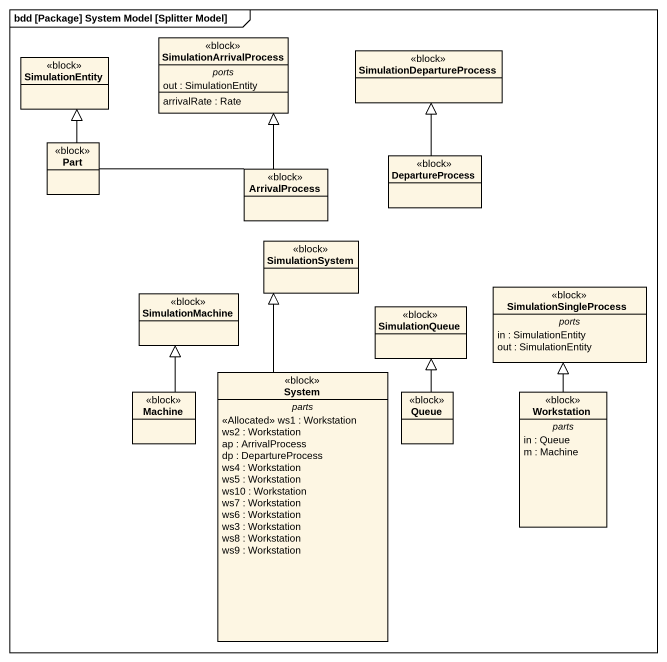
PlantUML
@startuml
mainframe bdd [Package] System Model [Splitter Model]
hide circle
hide empty members
class SimulationArrivalProcess <<block>> {
  -- ports --
  out : SimulationEntity
  --
  arrivalRate : Rate
}
class SimulationEntity <<block>>
class SimulationDepartureProcess <<block>>
class Part <<block>>
class ArrivalProcess <<block>>
class DepartureProcess <<block>>
class SimulationSystem <<block>>
class SimulationMachine <<block>>
class SimulationSingleProcess <<block>> {
  -- ports --
  in : SimulationEntity
  out : SimulationEntity
}
class SimulationQueue <<block>>
class System <<block>> {
  -- parts --
  <<Allocated>> ws1 : Workstation
  ws2 : Workstation
  ap : ArrivalProcess
  dp : DepartureProcess
  ws4 : Workstation
  ws5 : Workstation
  ws10 : Workstation
  ws7 : Workstation
  ws6 : Workstation
  ws3 : Workstation
  ws8 : Workstation
  ws9 : Workstation
}
class Machine <<block>>
class "Queue" as Queue_ <<block>>
class Workstation <<block>> {
  -- parts --
  in : Queue
  m : Machine
}
Part -up-|> SimulationEntity
Part -right- ArrivalProcess
ArrivalProcess -up-|> SimulationArrivalProcess
DepartureProcess -up-|> SimulationDepartureProcess
System -up-|> SimulationSystem
Machine -up-|> SimulationMachine
Queue_ -up-|> SimulationQueue
Workstation -up-|> SimulationSingleProcess
@enduml
